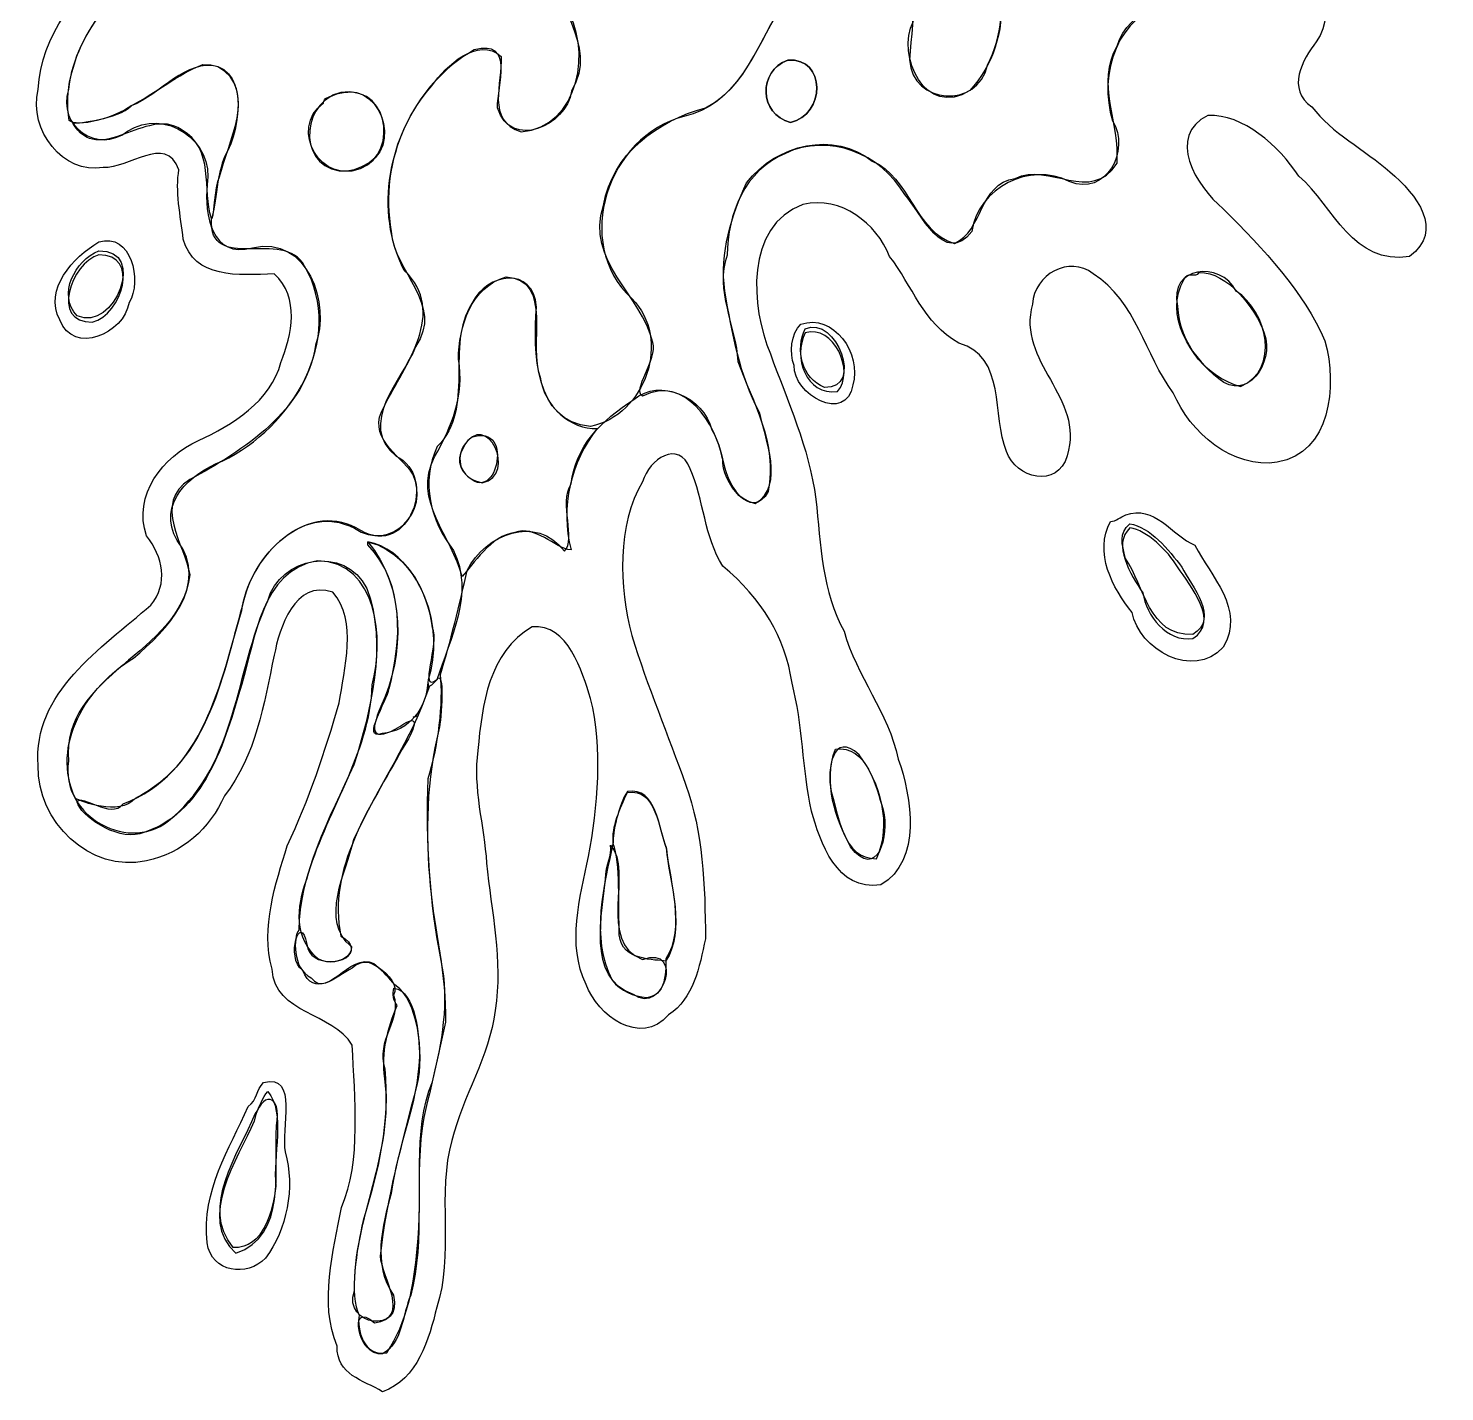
# Model space of a CAD drawing. Header units: millimetres. Extents: x -1 to 193, y 1 to 192.
# Drawn here: x 7 to 111.6, y 0.5 to 101.2 of the extents above; entities that cross this region are included whole.
import ezdxf

# ---------------------------------------------------------------- set-up
doc = ezdxf.new("R2010")
doc.units = ezdxf.units.MM
for name, color, linetype in [('gray0', 7, 'CONTINUOUS'), ('gray1', 7, 'CONTINUOUS'), ('gray2', 7, 'CONTINUOUS'), ('gray3', 7, 'CONTINUOUS')]:
    doc.layers.add(name, color=color, linetype=linetype)

msp = doc.modelspace()

# ---------------------------------------------------------------- linework, layer by layer
at = {"layer": 'gray0', "color": 7}
for points in [[(12.160928, 85.435446)], [(11.680928, 79.515446)], [(64.000928, 79.355446)], [(66.720928, 74.395446)], [(96.480928, 74.773396)], [(88.000928, 65.275446)], [(92.960928, 56.155446)], [(69.600928, 39.893396)], [(52.640928, 29.653396)], [(24.320928, 23.355446)], [(22.280928, 10.755446)], [(33.440928, 3.413396)]]:
    msp.add_lwpolyline(points, close=True, dxfattribs=at)
for points in [[(7.680928, 96.693389), (7.900774, 100.779708), (10.586651, 103.844562), (13.600928, 106.773389)], [(17.720928, 107.133389), (13.956576, 104.877824), (10.462957, 101.159098), (9.920928, 96.693389)], [(100.480928, 107.573389), (102.077278, 105.594461), (103.757328, 102.720182), (102.080928, 100.213389)], [(87.360928, 99.893389), (88.226469, 102.723989), (91.467577, 103.353778), (94.080928, 103.413389)], [(87.360928, 91.253396), (87.60114, 94.241254), (85.794505, 97.154245), (87.360928, 99.893389)], [(102.080928, 100.213389), (101.066068, 98.958437), (99.844558, 96.677679), (101.760928, 95.413389)], [(12.480928, 90.933396), (9.56669, 90.424506), (6.954987, 93.643155), (7.680928, 96.693389)], [(9.920928, 96.693389), (9.059755, 93.992984), (12.075937, 91.885766), (14.280928, 93.613389)], [(14.280928, 93.613389), (17.016946, 95.411004), (20.732836, 92.912836), (20.160928, 89.653396)], [(101.760928, 95.413389), (103.181938, 93.494292), (105.670208, 92.243419), (107.520928, 90.613396)], [(94.080928, 94.773389), (90.967624, 93.294752), (93.188816, 89.532636), (95.200928, 87.893396)], [(100.800928, 90.293396), (99.295492, 92.558912), (96.666248, 94.898042), (94.080928, 94.773389)], [(18.080928, 90.773396), (17.063072, 93.44754), (14.343044, 90.805096), (12.480928, 90.933396)], [(60.000928, 89.813396), (62.247629, 92.6851), (66.455408, 93.650088), (69.280928, 91.413396)], [(69.280928, 91.413396), (72.11363, 90.200526), (72.39656, 86.182996), (75.360928, 85.333396)], [(79.840928, 90.133396), (82.306817, 91.373716), (85.463493, 88.197276), (87.360928, 91.253396)], [(18.400928, 85.653396), (18.197694, 87.344576), (17.797568, 89.271546), (18.080928, 90.773396)], [(75.360928, 85.333396), (77.486714, 86.241716), (77.146022, 89.741346), (79.840928, 90.133396)], [(108.960928, 84.373396), (104.819418, 83.674516), (103.382388, 87.996886), (100.800928, 90.293396)], [(107.520928, 90.613396), (109.493598, 88.923076), (111.561658, 86.306026), (108.960928, 84.373396)], [(20.160928, 89.653396), (19.943543, 87.442806), (20.489218, 84.175196), (23.520928, 85.013396)], [(58.400928, 81.813396), (57.999021, 84.608276), (58.894002, 87.423266), (60.000928, 89.813396)], [(64.160928, 88.213396), (59.873567, 86.593946), (60.305039, 80.617856), (61.760928, 77.173396)], [(70.560928, 84.373396), (69.602233, 86.803766), (66.992517, 88.858376), (64.160928, 88.213396)], [(95.200928, 87.893396), (98.239689, 84.860466), (101.120118, 81.761946), (102.720928, 78.133396)], [(12.160928, 85.435446), (14.548164, 86.182996), (15.38473, 82.566886), (14.400928, 80.955446)], [(23.520928, 85.013396), (27.594433, 85.964856), (29.279813, 80.845606), (28.160928, 77.813396)], [(9.280928, 79.675446), (8.089034, 81.956156), (10.268034, 84.316396), (12.160928, 85.435446)], [(25.120928, 83.093396), (22.513067, 82.952376), (19.149647, 82.723006), (18.400928, 85.653396)], [(12.160928, 84.475446), (10.113382, 83.925506), (8.564107, 79.440856), (11.680928, 79.515446)], [(11.680928, 79.515446), (13.874784, 80.069636), (15.244556, 84.574206), (12.160928, 84.475446)], [(75.680928, 77.973396), (73.022769, 79.423656), (72.250718, 82.234466), (70.560928, 84.373396)], [(85.600928, 83.093396), (83.857744, 84.456666), (81.237601, 83.064596), (81.120928, 80.853396)], [(96.160928, 81.813396), (94.980926, 84.065176), (91.151914, 83.658466), (91.840928, 80.693396)], [(25.600928, 76.533396), (26.412742, 78.606636), (27.033275, 81.298556), (25.120928, 83.093396)], [(91.520928, 74.293396), (89.399981, 77.115036), (88.815415, 81.033526), (85.600928, 83.093396)], [(60.960928, 72.853396), (59.4793, 75.579816), (58.927343, 78.691316), (58.400928, 81.813396)], [(96.480928, 74.773396), (99.448154, 76.018236), (98.463092, 80.282866), (96.160928, 81.813396)], [(14.400928, 80.955446), (14.020641, 78.686746), (10.292075, 77.030106), (9.280928, 79.675446)], [(81.120928, 80.853396), (79.889372, 76.556866), (85.026195, 73.997446), (83.680928, 69.653396)], [(91.840928, 80.693396), (91.919018, 78.028836), (93.961116, 75.406656), (96.480928, 74.773396)], [(64.000928, 79.355446), (66.403508, 80.232876), (68.542478, 77.162536), (67.840928, 74.875446)], [(63.520928, 76.315446), (63.145095, 77.233006), (63.293296, 78.677246), (64.000928, 79.355446)], [(64.320928, 78.715446), (63.431299, 76.989566), (64.368098, 74.077986), (66.720928, 74.395446)], [(66.720928, 74.395446), (68.032958, 75.904106), (66.444715, 79.392106), (64.320928, 78.715446)], [(28.160928, 77.813396), (27.447767, 72.963966), (22.86992, 70.052786), (18.880928, 67.893396)], [(79.200928, 69.973396), (78.116028, 72.580726), (79.191228, 76.983156), (75.680928, 77.973396)], [(102.720928, 78.133396), (103.655558, 74.739756), (103.114998, 69.863846), (99.200928, 69.173396)], [(19.520928, 70.773396), (21.990836, 71.896786), (24.903438, 73.702186), (25.600928, 76.533396)], [(61.760928, 77.173396), (63.032629, 73.662896), (64.606365, 70.277506), (65.120928, 66.453396)], [(51.680928, 73.813396), (53.593616, 75.419666), (56.853284, 73.988686), (57.440928, 71.573396)], [(67.840928, 74.875446), (67.385814, 71.972116), (63.409691, 74.170356), (63.520928, 76.315446)], [(99.200928, 69.173396), (95.936941, 68.640916), (92.737399, 71.365576), (91.520928, 74.293396)], [(47.040928, 67.573396), (47.362672, 70.357886), (49.280658, 72.261036), (51.680928, 73.813396)], [(60.640928, 66.133396), (62.885125, 67.457556), (61.349583, 70.885456), (60.960928, 72.853396)], [(57.440928, 71.573396), (58.510348, 69.817236), (58.147511, 66.703776), (60.640928, 66.133396)], [(15.680928, 63.733396), (14.670496, 66.735876), (16.892782, 69.611096), (19.520928, 70.773396)], [(55.840928, 68.693396), (54.967988, 70.853516), (52.826806, 69.415286), (52.320928, 67.733396)], [(83.680928, 69.653396), (82.985054, 67.212816), (79.879301, 67.943056), (79.200928, 69.973396)], [(58.240928, 61.493396), (56.890831, 63.665536), (56.837905, 66.374986), (55.840928, 68.693396)], [(18.880928, 67.893396), (16.104325, 66.111366), (18.500643, 63.107756), (18.880928, 60.853396)], [(46.560928, 62.613396), (47.435306, 63.470616), (46.142129, 66.113826), (47.040928, 67.573396)], [(52.320928, 67.733396), (50.399313, 64.562696), (50.606159, 59.951116), (51.520928, 56.373396)], [(65.120928, 66.453396), (65.488845, 63.065266), (65.576136, 59.560906), (67.200928, 56.693396)], [(88.000928, 65.275446), (90.099035, 66.086346), (91.444218, 63.764736), (93.120928, 63.035446)], [(39.360928, 61.173396), (40.72534, 63.896586), (44.441488, 65.335586), (46.560928, 62.613396)], [(86.880928, 64.795446), (87.31164, 64.787446), (87.612025, 65.155386), (88.000928, 65.275446)], [(88.480928, 58.075446), (87.015109, 59.869016), (85.651996, 62.525616), (86.880928, 64.795446)], [(88.320928, 64.315446), (86.984595, 63.119536), (88.359168, 60.873206), (89.280928, 59.515446)], [(91.840928, 61.435446), (91.097991, 62.638806), (89.563748, 64.151886), (88.320928, 64.315446)], [(16.000928, 58.613396), (17.317564, 60.205796), (16.895152, 62.197926), (15.680928, 63.733396)], [(24.640928, 58.933396), (25.504899, 62.213156), (30.3198, 63.085066), (31.960928, 59.853396)], [(93.120928, 63.035446), (94.254291, 60.784066), (96.878356, 58.288326), (95.200928, 55.515446)], [(18.880928, 60.853396), (18.194486, 54.955066), (9.361665, 53.561796), (9.920928, 47.093396)], [(37.390928, 53.503396), (38.064478, 55.651256), (38.879406, 58.925466), (39.360928, 61.173396)], [(63.360928, 52.853396), (62.875252, 56.239146), (61.131048, 59.103596), (58.240928, 61.493396)], [(92.960928, 56.155446), (94.999382, 57.442596), (92.764893, 60.017136), (91.840928, 61.435446)], [(29.440928, 59.573396), (26.628026, 60.534246), (25.486623, 56.891656), (25.120928, 54.933396)], [(31.960928, 59.853396), (33.501548, 55.588686), (32.25226, 50.919416), (31.000928, 46.813396)], [(7.680928, 46.773396), (7.269468, 52.150966), (12.334462, 55.422456), (16.000928, 58.613396)], [(17.600928, 42.933396), (22.380131, 47.045446), (22.228974, 53.697886), (24.640928, 58.933396)], [(29.920928, 51.413396), (30.284367, 53.838066), (31.283755, 57.489886), (29.440928, 59.573396)], [(89.280928, 59.515446), (89.495681, 57.867986), (91.043841, 55.858836), (92.960928, 56.155446)], [(95.200928, 55.515446), (92.99777, 53.042676), (88.969432, 55.377046), (88.480928, 58.075446)], [(44.160928, 57.013396), (40.95589, 55.126406), (40.462091, 51.293536), (40.160928, 47.893396)], [(48.480928, 51.733396), (47.835191, 53.698606), (46.82225, 57.268436), (44.160928, 57.013396)], [(67.200928, 56.693396), (68.122008, 53.375966), (70.485569, 50.656036), (71.200928, 47.253396)], [(51.520928, 56.373396), (52.67609, 52.619596), (54.209791, 49.022586), (55.520928, 45.333396)], [(25.120928, 54.933396), (24.32525, 51.288206), (23.79289, 47.533946), (21.440928, 44.533396)], [(36.480928, 45.813396), (37.223196, 48.027656), (37.635729, 51.529366), (37.390928, 53.503396)], [(64.800928, 43.413396), (64.101186, 46.469046), (64.167564, 49.842026), (63.360928, 52.853396)], [(26.080928, 40.853396), (27.688663, 44.237646), (28.862474, 47.801626), (29.920928, 51.413396)], [(48.320928, 40.053396), (49.012771, 43.633256), (49.415643, 48.112426), (48.480928, 51.733396)], [(68.320928, 47.573396), (66.384158, 49.342446), (65.929236, 46.575856), (66.240928, 44.853396)], [(9.920928, 47.093396), (9.271093, 43.029676), (14.551581, 40.076226), (17.600928, 42.933396)], [(40.160928, 47.893396), (39.753126, 45.124476), (40.62644, 42.320896), (40.800928, 39.573396)], [(69.600928, 39.893396), (70.802393, 42.405676), (69.852376, 45.546096), (68.320928, 47.573396)], [(71.200928, 47.253396), (72.193749, 44.489566), (72.976621, 39.705446), (69.920928, 37.973396)], [(15.680928, 39.733396), (11.48306, 38.816416), (7.598072, 42.642716), (7.680928, 46.773396)], [(31.000928, 46.813396), (29.211331, 42.948606), (26.90494, 38.616666), (26.930928, 34.623396)], [(37.440928, 32.373396), (36.600911, 36.637996), (36.311771, 41.130776), (36.480928, 45.813396)], [(54.080928, 40.693396), (53.516713, 42.088806), (53.34485, 45.233806), (51.200928, 44.853396)], [(55.520928, 45.333396), (56.775319, 41.867496), (56.950429, 37.954536), (56.960928, 33.973396)], [(21.440928, 44.533396), (20.380952, 42.140186), (18.346158, 40.268626), (15.680928, 39.733396)], [(51.200928, 44.853396), (50.574235, 43.941876), (50.053586, 41.655756), (50.160928, 41.093396)], [(66.240928, 44.853396), (66.770634, 43.168526), (67.12046, 39.830696), (69.600928, 39.893396)], [(69.920928, 37.973396), (66.651822, 37.418116), (65.431777, 41.172376), (64.800928, 43.413396)], [(24.960928, 31.733396), (24.11014, 34.824796), (25.217813, 38.050416), (26.080928, 40.853396)], [(50.160928, 41.093396), (49.502132, 38.057106), (48.414061, 34.026866), (50.080928, 30.933396)], [(48.160928, 30.613396), (46.699773, 33.552516), (47.712823, 37.031676), (48.320928, 40.053396)], [(54.070928, 32.523396), (55.535651, 34.772036), (54.328, 38.167076), (54.080928, 40.693396)], [(40.800928, 39.573396), (41.143838, 36.043196), (42.00073, 32.377056), (41.440928, 28.693396)], [(26.930928, 34.623396), (26.535596, 34.111056), (26.420622, 31.811376), (27.840928, 31.093396)], [(27.840928, 31.093396), (29.121447, 29.371586), (31.018423, 33.582596), (32.800928, 31.893396)], [(56.960928, 33.973396), (56.53582, 31.939336), (56.076613, 29.526846), (54.240928, 28.373396)], [(52.640928, 29.653396), (54.319098, 29.795936), (54.03369, 32.298246), (54.070928, 32.523396)], [(30.880928, 26.133396), (29.432805, 28.552726), (25.191642, 28.367536), (24.960928, 31.733396)], [(32.800928, 31.893396), (33.604347, 31.327936), (34.296285, 30.521256), (33.920928, 29.813396)], [(36.800928, 23.413396), (37.497009, 26.249606), (38.103299, 29.354546), (37.440928, 32.373396)], [(54.240928, 28.373396), (52.17158, 25.963026), (48.953641, 28.311096), (48.160928, 30.613396)], [(50.080928, 30.933396), (50.72381, 30.079596), (51.62355, 29.748686), (52.640928, 29.653396)], [(33.920928, 29.813396), (34.570075, 28.053216), (32.577527, 26.429566), (33.280928, 24.373396)], [(41.440928, 28.693396), (40.989805, 25.238426), (39.05793, 22.396806), (38.240928, 19.093396)], [(30.080928, 14.133396), (31.580313, 17.582226), (31.038109, 22.220736), (30.880928, 26.133396)], [(24.320928, 23.355446), (26.933241, 24.062916), (25.595659, 19.883506), (25.920928, 18.235446)], [(33.280928, 24.373396), (33.664401, 20.433056), (32.803728, 16.773776), (31.680928, 13.173396)], [(23.200928, 21.595446), (23.858746, 22.059656), (23.765466, 22.850476), (24.320928, 23.355446)], [(35.680928, 11.093396), (36.153515, 15.158946), (35.286449, 19.779406), (36.800928, 23.413396)], [(25.280928, 20.155446), (25.733681, 22.579766), (24.103613, 22.821146), (23.640928, 20.515446)], [(20.160928, 11.515446), (19.762898, 15.460056), (21.787147, 18.401316), (23.200928, 21.595446)], [(23.640928, 20.515446), (22.416653, 17.732056), (19.405294, 13.346066), (22.280928, 10.755446)], [(22.280928, 10.755446), (26.095505, 12.040016), (25.088439, 16.930716), (25.280928, 20.155446)], [(38.240928, 19.093396), (37.114092, 15.298836), (38.400042, 10.504876), (37.120928, 6.773396)], [(25.920928, 18.235446), (26.679412, 15.595896), (26.040411, 12.507596), (24.480928, 10.395446)], [(29.760928, 3.893396), (28.405477, 7.096666), (29.499401, 10.924746), (30.080928, 14.133396)], [(31.680928, 13.173396), (31.218264, 11.083596), (30.614836, 7.640046), (31.400928, 6.173396)], [(24.480928, 10.395446), (23.111536, 8.977116), (20.482134, 9.310916), (20.160928, 11.515446)], [(33.440928, 3.413396), (34.938275, 5.662456), (35.42637, 8.329556), (35.680928, 11.093396)], [(37.120928, 6.773396), (36.571354, 4.444456), (35.690015, 1.424816), (33.120928, 0.533396)], [(31.400928, 6.173396), (31.169408, 5.222316), (31.734118, 3.024486), (33.440928, 3.413396)], [(33.120928, 0.533396), (31.682094, 1.396076), (29.710846, 1.760956), (29.760928, 3.893396)]]:
    msp.add_open_spline(points, degree=3, dxfattribs=at)
at = {"layer": 'gray1', "color": 7}
for points in [[(63.24, 94.25841)], [(42.24, 82.858407)], [(93.44, 83.178407)], [(64.32, 79.018407)], [(40.48, 67.658407)], [(88.32, 64.618407)], [(36.48, 52.658407)], [(37.12, 53.098407)], [(35.61, 50.408407)], [(66.56, 47.978407)], [(51.2, 44.778407)]]:
    msp.add_lwpolyline(points, close=True, dxfattribs=at)
for points in [[(77.8, 98.49841), (80.001998, 102.721812), (78.599446, 108.776225), (74.08, 110.85841)], [(69.88, 108.57841), (73.132031, 106.373888), (72.263097, 102.173194), (72.04, 98.89841)], [(56.96, 95.33841), (60.772073, 97.270621), (61.261774, 102.180074), (64.28, 104.97841)], [(91.2, 103.01841), (87.409008, 102.359166), (85.945547, 97.78182), (87.04, 94.37841)], [(63.04, 98.85841), (60.829124, 98.080196), (60.918629, 94.854957), (63.24, 94.25841)], [(63.24, 94.25841), (65.815982, 94.787782), (65.924817, 99.092304), (63.04, 98.85841)], [(72.04, 98.89841), (72.235196, 95.548074), (77.087844, 95.249774), (77.8, 98.49841)], [(49.44, 88.138407), (50.066345, 91.930124), (53.438719, 94.408126), (56.96, 95.33841)], [(87.04, 94.37841), (88.364993, 92.221128), (86.550269, 88.745067), (83.84, 89.898407)], [(71.68, 88.938407), (69.952821, 91.981001), (66.009803, 93.497174), (62.88, 91.97841)], [(62.88, 91.97841), (59.870578, 90.760567), (58.597371, 87.496257), (58.56, 84.458407)], [(83.84, 89.898407), (80.915626, 91.384497), (77.109204, 89.436757), (76.64, 86.218407)], [(76.64, 86.218407), (74.60998, 83.561647), (72.85198, 87.626247), (71.68, 88.938407)], [(53.08, 78.018407), (52.255698, 81.510157), (48.054663, 84.061637), (49.44, 88.138407)], [(58.56, 84.458407), (57.628596, 81.867037), (59.219371, 79.204047), (59.36, 76.618407)], [(38.72, 76.778407), (38.74229, 79.170107), (39.649495, 82.131887), (42.24, 82.858407)], [(42.24, 82.858407), (45.799184, 82.630737), (43.810586, 77.716067), (44.76, 75.458407)], [(94.88, 75.338407), (92.812498, 76.892727), (90.781886, 80.019497), (92.32, 82.698407)], [(92.32, 82.698407), (92.554985, 83.273107), (93.151146, 82.784707), (93.44, 83.178407)], [(93.44, 83.178407), (95.477145, 83.263107), (97.606556, 80.543287), (98.24, 78.698407)], [(64.32, 79.018407), (66.660913, 80.041687), (68.692737, 74.543777), (65.76, 74.698407)], [(65.76, 74.698407), (64.088179, 75.335917), (63.582812, 77.513477), (64.32, 79.018407)], [(98.24, 78.698407), (99.027246, 76.460687), (96.89423, 73.593847), (94.88, 75.338407)], [(52.32, 74.058407), (51.518002, 74.439307), (53.433772, 76.765657), (53.08, 78.018407)], [(36.96, 69.578407), (38.218652, 71.755957), (39.188591, 74.106387), (38.72, 76.778407)], [(59.36, 76.618407), (60.450305, 73.599637), (62.320632, 70.567777), (61.6, 67.018407)], [(44.76, 75.458407), (45.053421, 73.310427), (47.010109, 71.580117), (48.96, 71.658407)], [(58.24, 69.418407), (57.732473, 71.913777), (55.508639, 75.657917), (52.32, 74.058407)], [(40.48, 67.658407), (43.12933, 68.197837), (40.826032, 73.158307), (39.08, 70.338407)], [(48.96, 71.658407), (47.044603, 69.231797), (46.217896, 65.835437), (47.04, 62.698407)], [(39.08, 70.338407), (38.449665, 69.112437), (39.06507, 67.897417), (40.48, 67.658407)], [(39, 60.738407), (38.254966, 63.669537), (35.289959, 66.320357), (36.96, 69.578407)], [(61.6, 67.018407), (60.427857, 64.691547), (58.130038, 67.747997), (58.24, 69.418407)], [(42.88, 63.978407), (41.151396, 63.788127), (39.744955, 61.541417), (39, 60.738407)], [(47.04, 62.698407), (45.817956, 62.800047), (44.387679, 64.574067), (42.88, 63.978407)], [(88, 62.058407), (87.726743, 63.203097), (87.452346, 63.867547), (88.32, 64.618407)], [(88.32, 64.618407), (89.766734, 64.423317), (91.189677, 62.684257), (92.16, 61.418407)], [(92.96, 56.458407), (89.694764, 56.280477), (89.364986, 60.053267), (88, 62.058407)], [(92.16, 61.418407), (92.8635, 60.039127), (94.965375, 57.607917), (92.96, 56.458407)], [(37.12, 53.098407), (37.73811, 54.056937), (37.459282, 50.173197), (37.28, 49.418407)], [(31, 41.298407), (32.761902, 45.212477), (35.349574, 48.797027), (36.6, 52.658407)], [(36.48, 52.658407), (36.48, 52.166627), (36.48, 52.610507), (36.48, 52.658407)], [(36.6, 52.658407), (36.82516, 52.738707), (36.947188, 52.951077), (37.12, 53.098407)], [(35.61, 50.408407), (35.172071, 50.262427), (35.90294, 50.506007), (35.61, 50.408407)], [(37.28, 49.418407), (36.378548, 45.904857), (36.257207, 41.721837), (36.64, 37.898407)], [(66.56, 47.978407), (68.875093, 48.294677), (69.574286, 45.252927), (70.08, 43.498407)], [(67.68, 40.778407), (66.57046, 42.827137), (65.642214, 45.524187), (66.56, 47.978407)], [(51.2, 44.778407), (53.343922, 45.158817), (53.515785, 42.013817), (54.08, 40.618407)], [(50.15, 40.988407), (50.045792, 42.307877), (50.643521, 43.586837), (51.2, 44.778407)], [(70.08, 43.498407), (70.604089, 41.603067), (69.632995, 38.188257), (67.68, 40.778407)], [(30.84, 33.378407), (28.430499, 35.291067), (30.436183, 38.915917), (31, 41.298407)], [(50.6, 34.258407), (50.5191, 36.383547), (50.704214, 39.613557), (50.15, 40.988407)], [(54.08, 40.618407), (54.356404, 38.059747), (55.532696, 34.522007), (54.02, 32.318407)], [(36.64, 37.898407), (36.944829, 34.510027), (37.850524, 31.370547), (37.76, 27.818407)], [(27.2, 31.658407), (25.946579, 32.552857), (27.045087, 36.091487), (27.52, 33.578407)], [(27.52, 33.578407), (27.698964, 31.779747), (30.975188, 32.002917), (30.84, 33.378407)], [(54.02, 32.318407), (53.36655, 32.472887), (50.746525, 32.296807), (50.6, 34.258407)], [(34.12, 30.498407), (33.522801, 31.021477), (32.311838, 33.113467), (30.88, 31.818407)], [(30.88, 31.818407), (29.625932, 31.152147), (28.066835, 29.580507), (27.2, 31.658407)], [(35.68, 23.178407), (36.254937, 25.529237), (35.64556, 29.567557), (34.12, 30.498407)], [(37.76, 27.818407), (37.25759, 25.458927), (36.720087, 23.113987), (36.16, 20.778407)], [(32.96, 10.538407), (33.447163, 14.846497), (34.573049, 19.010177), (35.68, 23.178407)], [(36.16, 20.778407), (35.398888, 16.587787), (36.308249, 11.705237), (35.2, 7.658407)], [(32.52, 5.618407), (35.318481, 5.925557), (33.034372, 9.000147), (32.96, 10.538407)], [(33.12, 3.338407), (31.285499, 3.028037), (30.511397, 7.433917), (32.52, 5.618407)], [(35.2, 7.658407), (34.578508, 6.250537), (34.587513, 4.081287), (33.12, 3.338407)]]:
    msp.add_open_spline(points, degree=3, dxfattribs=at)
at = {"layer": 'gray2', "color": 7}
for points in [[(19.84, 98.53779)], [(63.04, 98.85779)], [(29.44, 96.29779)], [(12.16, 84.777787)], [(39.68, 71.017787)], [(36.48, 52.737787)], [(35.55, 50.387787)], [(49.96, 40.897787)], [(33.96, 30.337787)], [(24.64, 22.697787)]]:
    msp.add_lwpolyline(points, close=True, dxfattribs=at)
for points in [[(75.52, 110.05779), (79.488174, 106.868164), (79.979791, 100.290775), (76.48, 96.61779)], [(43.36, 93.57779), (47.631187, 93.854198), (48.70546, 99.830301), (46.56, 102.85779)], [(62.44, 102.65779), (60.626038, 99.566407), (59.285763, 95.554053), (55.36, 94.69779)], [(76.48, 96.61779), (73.268532, 94.527733), (70.990174, 99.17154), (72.32, 101.73779)], [(36.76, 96.97779), (37.778862, 98.410334), (40.16655, 100.688219), (41.88, 99.13779)], [(14.56, 95.49779), (16.354116, 96.435069), (17.992315, 97.815734), (19.84, 98.53779)], [(19.84, 98.53779), (23.327367, 98.73087), (22.69347, 93.856416), (21.48, 91.777787)], [(41.88, 99.13779), (41.981928, 97.182617), (40.71808, 94.382623), (43.36, 93.57779)], [(63.24, 94.25779), (60.919899, 94.866643), (60.82021, 98.057261), (63.04, 98.85779)], [(63.04, 98.85779), (65.924817, 99.091684), (65.815982, 94.787162), (63.24, 94.25779)], [(29.44, 96.29779), (32.824076, 97.81496), (34.938395, 92.283914), (31.56, 90.977787)], [(28.76, 95.69779), (28.7631, 96.120036), (29.189938, 96.108322), (29.44, 96.29779)], [(34.72, 83.337787), (32.483979, 87.738397), (33.550505, 93.326708), (36.76, 96.97779)], [(10.24, 94.21779), (10.653779, 94.19023), (13.559754, 94.503564), (14.56, 95.49779)], [(18.24, 93.73779), (15.688298, 95.486913), (12.143639, 90.888267), (10.24, 94.21779)], [(31.56, 90.977787), (28.654128, 89.441107), (26.122234, 93.80402), (28.76, 95.69779)], [(55.36, 94.69779), (49.785439, 93.273185), (47.08394, 85.393037), (51.52, 81.257787)], [(20.48, 87.177787), (19.782134, 89.240327), (20.777582, 92.345017), (18.24, 93.73779)], [(21.48, 91.777787), (20.8819, 90.558837), (20.715391, 87.521207), (20.48, 87.177787)], [(10.56, 79.977787), (9.074536, 81.567157), (10.416864, 84.058167), (12.16, 84.777787)], [(12.16, 84.777787), (15.736649, 84.917647), (13.331216, 78.751137), (10.56, 79.977787)], [(33.24, 73.297787), (34.766263, 76.365757), (37.953068, 80.255307), (34.72, 83.337787)], [(44.48, 80.617787), (44.293062, 83.683497), (40.788598, 83.187227), (39.72, 80.897787)], [(39.72, 80.897787), (37.680618, 77.678687), (40.016902, 73.242257), (37.16, 70.337787)], [(48.48, 71.817787), (44.303942, 72.110927), (44.247553, 77.386977), (44.48, 80.617787)], [(51.52, 81.257787), (54.526574, 78.279017), (52.510863, 72.605467), (48.48, 71.817787)], [(35.36, 68.297787), (34.307612, 69.772507), (31.895426, 71.056687), (33.24, 73.297787)], [(39.68, 71.017787), (43.00609, 72.199527), (41.47972, 65.339867), (39.08, 68.497787)], [(37.16, 70.337787), (35.925401, 67.717187), (36.641145, 64.828277), (38.36, 62.657787)], [(39.08, 68.497787), (38.500227, 69.287687), (39.00316, 70.421187), (39.68, 71.017787)], [(31.04, 64.297787), (33.713399, 62.487177), (36.669687, 65.521077), (35.36, 68.297787)], [(22.72, 58.217787), (23.191257, 61.809607), (27.041803, 66.350907), (31.04, 64.297787)], [(36.8, 56.937787), (36.538808, 59.591867), (34.693666, 62.806997), (32.04, 63.297787)], [(32.04, 63.297787), (34.807529, 59.941147), (34.779399, 54.959837), (33, 51.137787)], [(28.32, 61.897787), (24.085776, 61.132007), (23.735823, 56.099387), (22.72, 52.777787)], [(32.36, 52.737787), (33.240514, 56.054927), (32.788796, 61.799337), (28.32, 61.897787)], [(38.36, 62.657787), (39.922396, 59.517517), (38.097241, 56.090397), (37.12, 53.097787)], [(13.96, 43.937787), (19.889636, 46.163097), (21.176774, 52.946457), (22.72, 58.217787)], [(37.12, 53.097787), (35.754376, 51.991807), (37.368826, 55.896637), (36.8, 56.937787)], [(22.72, 52.777787), (21.491414, 48.614397), (19.994587, 43.076827), (15.2, 41.737787)], [(27.52, 38.377787), (28.859807, 43.254787), (32.187621, 47.568747), (32.36, 52.737787)], [(36.48, 52.737787), (36.48, 52.153877), (36.48, 53.128377), (36.48, 52.737787)], [(33, 51.137787), (32.131373, 49.198227), (32.374638, 48.452837), (34.4, 49.657787)], [(34.4, 49.657787), (36.058476, 50.833797), (35.463395, 49.368227), (34.56, 47.977787)], [(35.55, 50.387787), (35.181163, 50.264837), (35.51406, 50.375787), (35.55, 50.387787)], [(34.56, 47.977787), (32.258595, 43.748677), (28.98004, 39.151147), (30.04, 34.177787)], [(10.56, 44.057787), (10.886711, 44.753677), (13.024047, 42.757567), (13.96, 43.937787)], [(15.2, 41.737787), (13.371839, 41.227187), (10.779963, 43.148557), (10.56, 44.057787)], [(49.96, 40.897787), (51.665496, 38.980427), (48.918094, 33.686507), (52.32, 32.457787)], [(49.6, 38.697787), (49.62692, 39.477297), (50.072579, 40.060587), (49.96, 40.897787)], [(28.36, 32.497787), (26.607777, 33.989677), (26.733084, 36.287817), (27.52, 38.377787)], [(51.64, 29.857787), (48.111088, 31.103477), (49.399117, 35.863417), (49.6, 38.697787)], [(30.04, 34.177787), (32.014659, 33.063497), (29.704527, 31.745057), (28.36, 32.497787)], [(52.32, 32.457787), (55.456165, 33.548067), (53.865901, 28.257387), (51.64, 29.857787)], [(34.2, 29.057787), (33.890806, 29.417947), (33.861633, 29.889457), (33.96, 30.337787)], [(33.96, 30.337787), (35.578487, 30.037767), (35.832833, 26.930937), (35.84, 25.257787)], [(33.28, 23.657787), (33.016141, 25.601827), (33.502603, 27.434537), (34.2, 29.057787)], [(35.84, 25.257787), (35.722565, 21.767507), (34.189308, 18.597657), (33.76, 15.177787)], [(31.04, 7.977787), (30.94717, 13.394197), (34.026019, 18.094017), (33.28, 23.657787)], [(23.72, 21.057787), (24.083714, 21.570877), (24.205678, 22.241237), (24.64, 22.697787)], [(24.64, 22.697787), (25.991249, 21.150197), (24.989189, 17.893317), (25.24, 15.697787)], [(22.08, 11.177787), (19.616447, 14.204687), (22.465456, 18.053117), (23.72, 21.057787)], [(25.24, 15.697787), (24.997471, 13.929807), (24.358096, 11.072517), (22.08, 11.177787)], [(33.76, 15.177787), (33.084871, 12.747647), (32.354069, 9.964927), (33.92, 7.657787)], [(33.92, 7.657787), (34.69618, 4.721667), (30.127664, 5.375867), (31.04, 7.977787)]]:
    msp.add_open_spline(points, degree=3, dxfattribs=at)
at = {"layer": 'gray3', "color": 7}
for points in [[(29.92, 90.698441), (30.88, 90.698441), (30.88, 90.698441)], [(32.04, 63.058441), (32.04, 63.298441)]]:
    msp.add_lwpolyline(points, dxfattribs=at)
for points in [[(45.44, 106.538444), (45.565495, 103.132528), (49.128245, 100.063797), (47.08, 96.578444)], [(9.96, 94.418444), (9.320482, 98.830418), (12.145083, 102.881422), (15.48, 105.458444)], [(41.6, 95.338444), (41.58871, 96.968017), (42.940652, 100.429137), (39.88, 99.618444)], [(39.88, 99.618444), (35.306375, 97.024957), (32.786719, 91.381401), (33.76, 86.218441)], [(20.96, 98.378444), (18.604798, 98.991054), (16.720449, 96.324415), (14.56, 95.498444)], [(21.08, 90.258441), (21.675902, 92.717784), (23.959808, 96.697842), (20.96, 98.378444)], [(30.24, 96.458444), (27.315767, 96.169007), (26.595477, 91.213681), (29.92, 90.698441)], [(30.88, 90.698441), (34.357561, 91.229471), (33.830637, 96.994136), (30.24, 96.458444)], [(47.08, 96.578444), (46.691196, 93.957287), (42.582644, 92.219686), (41.6, 95.338444)], [(14.56, 95.498444), (13.390054, 94.595271), (10.492796, 93.843044), (9.96, 94.418444)], [(20.48, 87.178441), (20.657092, 86.876801), (20.732577, 89.549001), (21.08, 90.258441)], [(27.36, 83.658441), (25.841718, 86.538631), (20.236937, 82.996161), (20.48, 87.178441)], [(33.76, 86.218441), (33.948054, 83.234551), (37.697408, 80.841661), (35.56, 77.698441)], [(21.28, 69.258441), (26.412107, 71.711301), (30.454702, 78.266311), (27.36, 83.658441)], [(35.56, 77.698441), (34.548115, 75.252941), (31.208893, 71.968901), (34.12, 69.618441)], [(17.96, 63.378441), (16.392566, 66.100501), (18.929353, 68.359031), (21.28, 69.258441)], [(34.12, 69.618441), (37.271693, 68.113631), (35.01667, 62.068221), (31.52, 64.138441)], [(31.52, 64.138441), (27.753493, 66.444381), (23.671293, 62.552731), (22.88, 59.018441)], [(14.72, 54.698441), (17.170038, 56.765761), (20.424479, 60.095781), (17.96, 63.378441)], [(32.04, 63.298441), (36.003614, 62.322161), (37.739624, 56.854311), (36.48, 53.098441)], [(33.6, 52.458441), (34.530332, 55.944851), (34.767246, 60.222211), (32.04, 63.058441)], [(22.88, 59.018441), (21.385049, 53.758031), (20.353732, 47.107811), (14.84, 44.338441)], [(10.44, 44.338441), (8.577247, 48.311001), (11.254805, 52.591201), (14.72, 54.698441)], [(33.08, 49.138441), (31.496571, 48.562711), (33.452606, 51.555061), (33.6, 52.458441)], [(36.48, 53.098441), (36.38165, 50.950971), (35.133737, 49.339921), (33.08, 49.138441)], [(14.84, 44.338441), (13.646465, 42.991131), (10.84604, 44.142561), (10.44, 44.338441)]]:
    msp.add_open_spline(points, degree=3, dxfattribs=at)

doc.saveas('drawing.dxf')
